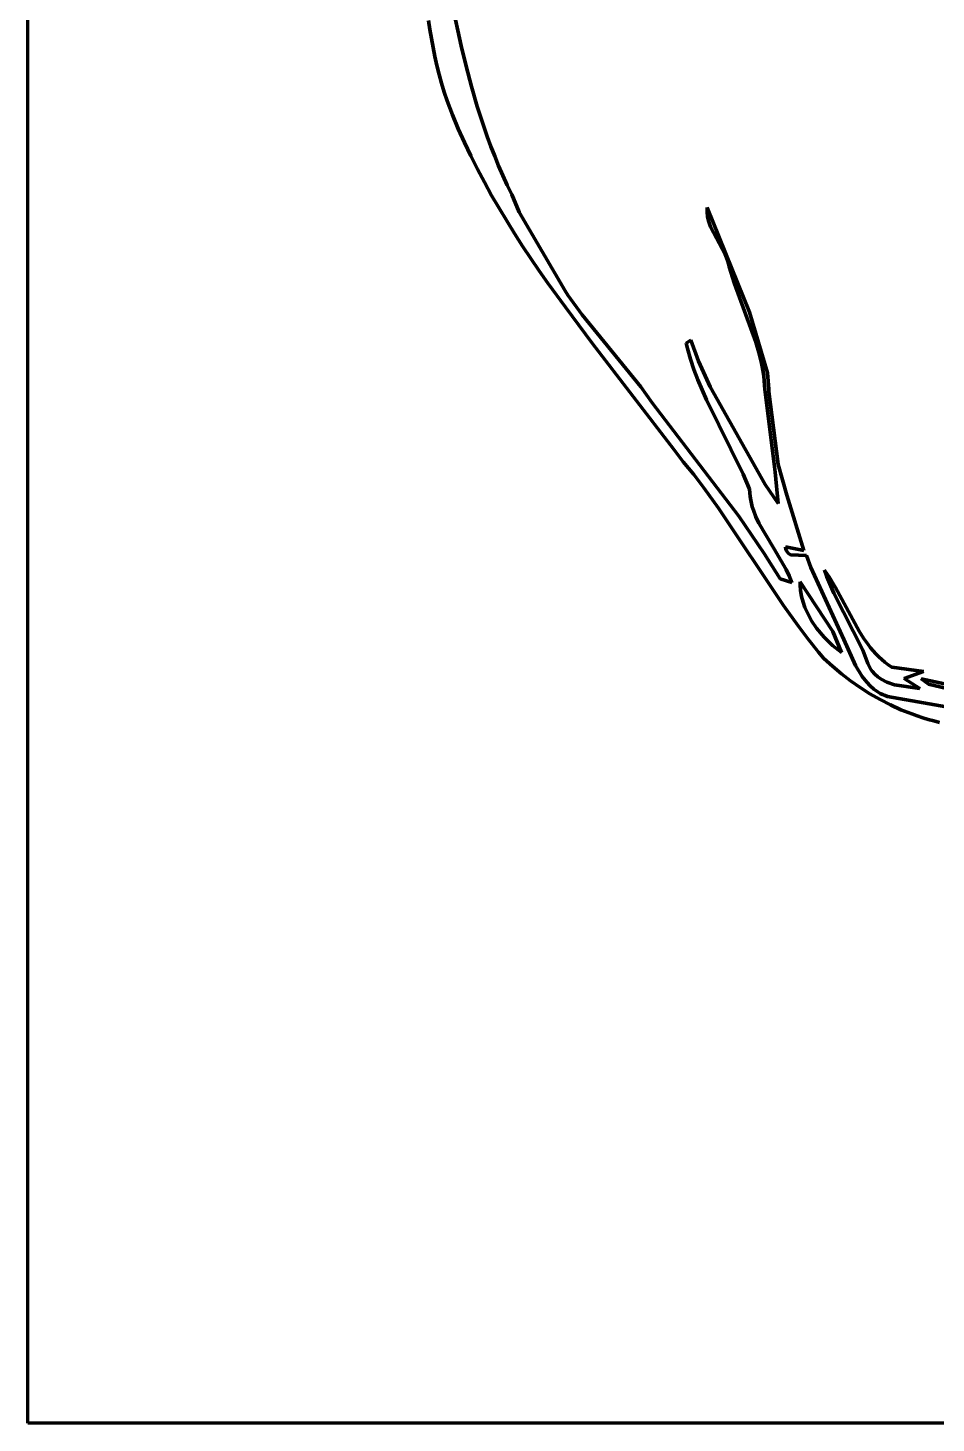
# Model space of a CAD drawing. Header units: millimetres. Extents: x 0 to 11, y 0 to 14.1.
# Drawn here: x 0 to 2.013, y 0 to 3.093 of the extents above; entities that cross this region are included whole.
import ezdxf

# ---------------------------------------------------------------- set-up
doc = ezdxf.new("R2010")
doc.units = ezdxf.units.MM
doc.layers.add('color#010101ff', color=7, linetype='CONTINUOUS', lineweight=100)
doc.layers.add('color#fefefeff', color=7, linetype='CONTINUOUS', lineweight=100)

msp = doc.modelspace()

# ---------------------------------------------------------------- linework, layer by layer
at = {"layer": 'color#010101ff'}
for p, q in [((0.9405, 3.1441), (0.9601, 3.0529)), ((0.891, 3.0887), (0.8879, 3.1087)), ((0.8943, 3.0688), (0.891, 3.0887)), ((0.8981, 3.0489), (0.8943, 3.0688)), ((0.9021, 3.029), (0.8981, 3.0489)), ((0.9601, 3.0529), (0.9711, 3.0077)), ((0.9066, 3.0092), (0.9021, 3.029)), ((0.9115, 2.9895), (0.9066, 3.0092)), ((0.9711, 3.0077), (0.9831, 2.9627)), ((0.9169, 2.9699), (0.9115, 2.9895)), ((0.9227, 2.9504), (0.9169, 2.9699)), ((0.9291, 2.9309), (0.9227, 2.9504)), ((0.9831, 2.9627), (0.9961, 2.9181)), ((0.9411, 2.8998), (0.9291, 2.9309)), ((0.9961, 2.9181), (1.0031, 2.8959)), ((0.9539, 2.8692), (0.9411, 2.8998)), ((1.0031, 2.8959), (1.0104, 2.8738)), ((0.9674, 2.8389), (0.9539, 2.8692)), ((1.0104, 2.8738), (1.0181, 2.8519)), ((1.0181, 2.8519), (1.0261, 2.83)), ((0.9816, 2.809), (0.9674, 2.8389)), ((1.0261, 2.83), (1.0346, 2.8083)), ((0.9964, 2.7794), (0.9816, 2.809)), ((1.0346, 2.8083), (1.0434, 2.7868)), ((1.0434, 2.7868), (1.0526, 2.7654)), ((1.0118, 2.7503), (0.9964, 2.7794)), ((1.0526, 2.7654), (1.0623, 2.7441)), ((1.0278, 2.7214), (1.0118, 2.7503)), ((1.0623, 2.7441), (1.0724, 2.723)), ((1.0724, 2.723), (1.0885, 2.6839)), ((1.0443, 2.6929), (1.0278, 2.7214)), ((1.0613, 2.6646), (1.0443, 2.6929)), ((1.5055, 2.6894), (1.5058, 2.6945)), ((1.5058, 2.6945), (1.5996, 2.4623)), ((1.0787, 2.6366), (1.0613, 2.6646)), ((1.0885, 2.6839), (1.1906, 2.5097)), ((1.5054, 2.6844), (1.5055, 2.6894)), ((1.5063, 2.6746), (1.5054, 2.6844)), ((1.5083, 2.6651), (1.5063, 2.6746)), ((1.5129, 2.6515), (1.5083, 2.6651)), ((1.0966, 2.6089), (1.0787, 2.6366)), ((1.5452, 2.5905), (1.5129, 2.6515)), ((1.1149, 2.5814), (1.0966, 2.6089)), ((1.1335, 2.5541), (1.1149, 2.5814)), ((1.5508, 2.5768), (1.5452, 2.5905)), ((1.5536, 2.5674), (1.5508, 2.5768)), ((1.5546, 2.5626), (1.5536, 2.5674)), ((1.1525, 2.527), (1.1335, 2.5541)), ((1.5658, 2.5251), (1.5546, 2.5626)), ((1.1912, 2.4733), (1.1525, 2.527)), ((1.1906, 2.5097), (1.1966, 2.5005)), ((1.6133, 2.3962), (1.5658, 2.5251)), ((1.1966, 2.5005), (1.2283, 2.4564)), ((1.2509, 2.3938), (1.1912, 2.4733)), ((1.2283, 2.4564), (1.3586, 2.2968)), ((1.5996, 2.4623), (1.6394, 2.3282)), ((1.4326, 2.1575), (1.2509, 2.3938)), ((1.4593, 2.3938), (1.469, 2.4004)), ((1.4621, 2.382), (1.4593, 2.3938)), ((1.4686, 2.3585), (1.4621, 2.382)), ((1.469, 2.4004), (1.4866, 2.3538)), ((1.6216, 2.3682), (1.6133, 2.3962)), ((1.4762, 2.3354), (1.4686, 2.3585)), ((1.4866, 2.3538), (1.5119, 2.2971)), ((1.6261, 2.3492), (1.6216, 2.3682)), ((1.4847, 2.3127), (1.4762, 2.3354)), ((1.6297, 2.3301), (1.6261, 2.3492)), ((1.631, 2.3204), (1.6297, 2.3301)), ((1.6321, 2.3106), (1.631, 2.3204)), ((1.6394, 2.3282), (1.6424, 2.2916)), ((1.3586, 2.2968), (1.3835, 2.2612)), ((1.504, 2.268), (1.4847, 2.3127)), ((1.5119, 2.2971), (1.6341, 2.0805)), ((1.6328, 2.3008), (1.6321, 2.3106)), ((1.6332, 2.2908), (1.6328, 2.3008)), ((1.656, 2.1081), (1.6332, 2.2908)), ((1.6424, 2.2916), (1.6425, 2.2858)), ((1.3835, 2.2612), (1.576, 2.0103)), ((1.5853, 2.1034), (1.504, 2.268)), ((1.6425, 2.2858), (1.6628, 2.1248)), ((1.4522, 2.131), (1.4326, 2.1575)), ((1.4757, 2.1024), (1.4522, 2.131)), ((1.5996, 2.0699), (1.5853, 2.1034)), ((1.6627, 2.0383), (1.656, 2.1081)), ((1.6628, 2.1248), (1.6821, 2.0572)), ((1.4983, 2.073), (1.4757, 2.1024)), ((1.5309, 2.028), (1.4983, 2.073)), ((1.6341, 2.0805), (1.6627, 2.0383)), ((1.6, 2.0618), (1.5996, 2.0699)), ((1.6008, 2.0539), (1.6, 2.0618)), ((1.602, 2.0461), (1.6008, 2.0539)), ((1.6036, 2.0385), (1.602, 2.0461)), ((1.6821, 2.0572), (1.72, 1.9345)), ((1.6748, 1.8124), (1.5309, 2.028)), ((1.576, 2.0103), (1.6321, 1.9277)), ((1.6056, 2.031), (1.6036, 2.0385)), ((1.6079, 2.0236), (1.6056, 2.031)), ((1.6134, 2.0091), (1.6079, 2.0236)), ((1.62, 1.9949), (1.6134, 2.0091)), ((1.6525, 1.9403), (1.62, 1.9949)), ((1.6321, 1.9277), (1.667, 1.8711)), ((1.6809, 1.8922), (1.6525, 1.9403)), ((1.72, 1.9345), (1.6789, 1.9421)), ((1.6789, 1.9421), (1.68, 1.9371)), ((1.68, 1.9371), (1.6816, 1.9331)), ((1.6816, 1.9331), (1.6848, 1.9284)), ((1.6848, 1.9284), (1.6906, 1.9245)), ((1.6906, 1.9245), (1.7255, 1.923)), ((1.7255, 1.923), (1.7354, 1.8966)), ((1.6876, 1.8779), (1.6809, 1.8922)), ((1.7354, 1.8966), (1.8087, 1.7366)), ((1.7659, 1.8905), (1.7762, 1.8758)), ((1.771, 1.8756), (1.7659, 1.8905)), ((1.667, 1.8711), (1.6933, 1.8632)), ((1.6933, 1.8632), (1.6876, 1.8779)), ((1.7115, 1.8649), (1.7115, 1.8584)), ((1.7839, 1.7545), (1.7115, 1.8649)), ((1.7115, 1.8584), (1.7125, 1.8453)), ((1.7864, 1.8395), (1.771, 1.8756)), ((1.7762, 1.8758), (1.7903, 1.8525)), ((1.7125, 1.8453), (1.7147, 1.8325)), ((1.7147, 1.8325), (1.718, 1.82)), ((1.8505, 1.7132), (1.7864, 1.8395)), ((1.7903, 1.8525), (1.8421, 1.7556)), ((1.707, 1.7673), (1.6748, 1.8124)), ((1.718, 1.82), (1.7223, 1.8077)), ((1.7223, 1.8077), (1.7276, 1.7958)), ((1.7276, 1.7958), (1.737, 1.7785)), ((1.7294, 1.7378), (1.707, 1.7673)), ((1.737, 1.7785), (1.748, 1.7622)), ((1.7525, 1.7091), (1.7294, 1.7378)), ((1.748, 1.7622), (1.7648, 1.742)), ((1.7648, 1.742), (1.7834, 1.7237)), ((1.803, 1.7078), (1.7839, 1.7545)), ((1.8087, 1.7366), (1.8342, 1.6795)), ((1.8421, 1.7556), (1.8518, 1.7402)), ((1.8518, 1.7402), (1.8621, 1.7255)), ((1.7645, 1.6949), (1.7525, 1.7091)), ((1.7834, 1.7237), (1.803, 1.7078)), ((1.8615, 1.6838), (1.8505, 1.7132)), ((1.8621, 1.7255), (1.8677, 1.7184)), ((1.8677, 1.7184), (1.8734, 1.7116)), ((1.8734, 1.7116), (1.8795, 1.7049)), ((1.8795, 1.7049), (1.8858, 1.6986)), ((1.7834, 1.6775), (1.7645, 1.6949)), ((1.8031, 1.6608), (1.7834, 1.6775)), ((1.8342, 1.6795), (1.8488, 1.6552)), ((1.8636, 1.6791), (1.8615, 1.6838)), ((1.8659, 1.6747), (1.8636, 1.6791)), ((1.8684, 1.6706), (1.8659, 1.6747)), ((1.8711, 1.6668), (1.8684, 1.6706)), ((1.8858, 1.6986), (1.8925, 1.6924)), ((1.8925, 1.6924), (1.8995, 1.6866)), ((1.8995, 1.6866), (1.9069, 1.6811)), ((1.9069, 1.6811), (1.9146, 1.6759)), ((1.9146, 1.6759), (1.9848, 1.6662)), ((1.8236, 1.6451), (1.8031, 1.6608)), ((1.8447, 1.6303), (1.8236, 1.6451)), ((1.8488, 1.6552), (1.8591, 1.6421)), ((1.8591, 1.6421), (1.8668, 1.6341)), ((1.8772, 1.6598), (1.8711, 1.6668)), ((1.884, 1.6538), (1.8772, 1.6598)), ((1.8914, 1.6487), (1.884, 1.6538)), ((1.9035, 1.6425), (1.8914, 1.6487)), ((1.9211, 1.6365), (1.9035, 1.6425)), ((1.9848, 1.6662), (1.9423, 1.6504)), ((1.9423, 1.6504), (1.9771, 1.6285)), ((1.9961, 1.6379), (1.9801, 1.6497)), ((1.9801, 1.6497), (2.0318, 1.6387)), ((1.8664, 1.6165), (1.8447, 1.6303)), ((1.8888, 1.6037), (1.8664, 1.6165)), ((1.8668, 1.6341), (1.8752, 1.6268)), ((1.8752, 1.6268), (1.8844, 1.6204)), ((1.8844, 1.6204), (1.8893, 1.6175)), ((1.8893, 1.6175), (1.8945, 1.6149)), ((1.8945, 1.6149), (1.8999, 1.6125)), ((1.8999, 1.6125), (1.9055, 1.6104)), ((1.9055, 1.6104), (2.1387, 1.569)), ((1.9771, 1.6285), (1.9211, 1.6365)), ((2.1616, 1.5986), (1.9961, 1.6379)), ((1.9117, 1.5919), (1.8888, 1.6037)), ((1.9351, 1.5813), (1.9117, 1.5919)), ((1.959, 1.5718), (1.9351, 1.5813)), ((1.9712, 1.5674), (1.959, 1.5718)), ((1.9834, 1.5634), (1.9712, 1.5674)), ((1.9957, 1.5597), (1.9834, 1.5634)), ((2.0081, 1.5563), (1.9957, 1.5597)), ((2.0206, 1.5532), (2.0081, 1.5563))]:
    msp.add_line(p, q, dxfattribs=at)
at = {"layer": 'color#fefefeff'}
for p, q in [((0, 0), (0, 14.0556)), ((0.9601, 3.0529), (0.9405, 3.1441)), ((0.8879, 3.1087), (0.891, 3.0887)), ((0.891, 3.0887), (0.8943, 3.0688)), ((0.8943, 3.0688), (0.8981, 3.0489)), ((0.8981, 3.0489), (0.9021, 3.029)), ((0.9711, 3.0077), (0.9601, 3.0529)), ((0.9021, 3.029), (0.9066, 3.0092)), ((0.9066, 3.0092), (0.9115, 2.9895)), ((0.9831, 2.9627), (0.9711, 3.0077)), ((0.9115, 2.9895), (0.9169, 2.9699)), ((0.9169, 2.9699), (0.9227, 2.9504)), ((0.9227, 2.9504), (0.9291, 2.9309)), ((0.9961, 2.9181), (0.9831, 2.9627)), ((0.9291, 2.9309), (0.9411, 2.8998)), ((1.0031, 2.8959), (0.9961, 2.9181)), ((0.9411, 2.8998), (0.9539, 2.8692)), ((1.0104, 2.8738), (1.0031, 2.8959)), ((0.9539, 2.8692), (0.9674, 2.8389)), ((1.0181, 2.8519), (1.0104, 2.8738)), ((1.0261, 2.83), (1.0181, 2.8519)), ((0.9674, 2.8389), (0.9816, 2.809)), ((1.0346, 2.8083), (1.0261, 2.83)), ((0.9816, 2.809), (0.9964, 2.7794)), ((1.0434, 2.7868), (1.0346, 2.8083)), ((1.0526, 2.7654), (1.0434, 2.7868)), ((0.9964, 2.7794), (1.0118, 2.7503)), ((1.0623, 2.7441), (1.0526, 2.7654)), ((1.0118, 2.7503), (1.0278, 2.7214)), ((1.0724, 2.723), (1.0623, 2.7441)), ((1.0885, 2.6839), (1.0724, 2.723)), ((1.0278, 2.7214), (1.0443, 2.6929)), ((1.0443, 2.6929), (1.0613, 2.6646)), ((1.5058, 2.6945), (1.5055, 2.6894)), ((1.5996, 2.4623), (1.5058, 2.6945)), ((1.0613, 2.6646), (1.0787, 2.6366)), ((1.1906, 2.5097), (1.0885, 2.6839)), ((1.5055, 2.6894), (1.5054, 2.6844)), ((1.5054, 2.6844), (1.5063, 2.6746)), ((1.5063, 2.6746), (1.5083, 2.6651)), ((1.5083, 2.6651), (1.5129, 2.6515)), ((1.0787, 2.6366), (1.0966, 2.6089)), ((1.5129, 2.6515), (1.5452, 2.5905)), ((1.0966, 2.6089), (1.1149, 2.5814)), ((1.1149, 2.5814), (1.1335, 2.5541)), ((1.5452, 2.5905), (1.5508, 2.5768)), ((1.5508, 2.5768), (1.5536, 2.5674)), ((1.5536, 2.5674), (1.5546, 2.5626)), ((1.1335, 2.5541), (1.1525, 2.527)), ((1.5546, 2.5626), (1.5658, 2.5251)), ((1.1525, 2.527), (1.1912, 2.4733)), ((1.1966, 2.5005), (1.1906, 2.5097)), ((1.5658, 2.5251), (1.6133, 2.3962)), ((1.2283, 2.4564), (1.1966, 2.5005)), ((1.1912, 2.4733), (1.2509, 2.3938)), ((1.3586, 2.2968), (1.2283, 2.4564)), ((1.6394, 2.3282), (1.5996, 2.4623)), ((1.2509, 2.3938), (1.4326, 2.1575)), ((1.469, 2.4004), (1.4593, 2.3938)), ((1.4593, 2.3938), (1.4621, 2.382)), ((1.4621, 2.382), (1.4686, 2.3585)), ((1.4866, 2.3538), (1.469, 2.4004)), ((1.6133, 2.3962), (1.6216, 2.3682)), ((1.4686, 2.3585), (1.4762, 2.3354)), ((1.5119, 2.2971), (1.4866, 2.3538)), ((1.6216, 2.3682), (1.6261, 2.3492)), ((1.4762, 2.3354), (1.4847, 2.3127)), ((1.6261, 2.3492), (1.6297, 2.3301)), ((1.6297, 2.3301), (1.631, 2.3204)), ((1.631, 2.3204), (1.6321, 2.3106)), ((1.6424, 2.2916), (1.6394, 2.3282)), ((1.3835, 2.2612), (1.3586, 2.2968)), ((1.4847, 2.3127), (1.504, 2.268)), ((1.6341, 2.0805), (1.5119, 2.2971)), ((1.6321, 2.3106), (1.6328, 2.3008)), ((1.6328, 2.3008), (1.6332, 2.2908)), ((1.6332, 2.2908), (1.656, 2.1081)), ((1.6425, 2.2858), (1.6424, 2.2916)), ((1.576, 2.0103), (1.3835, 2.2612)), ((1.504, 2.268), (1.5853, 2.1034)), ((1.6628, 2.1248), (1.6425, 2.2858)), ((1.4326, 2.1575), (1.4522, 2.131)), ((1.4522, 2.131), (1.4757, 2.1024)), ((1.5853, 2.1034), (1.5996, 2.0699)), ((1.656, 2.1081), (1.6627, 2.0383)), ((1.6821, 2.0572), (1.6628, 2.1248)), ((1.4757, 2.1024), (1.4983, 2.073)), ((1.4983, 2.073), (1.5309, 2.028)), ((1.6627, 2.0383), (1.6341, 2.0805)), ((1.5996, 2.0699), (1.6, 2.0618)), ((1.6, 2.0618), (1.6008, 2.0539)), ((1.6008, 2.0539), (1.602, 2.0461)), ((1.602, 2.0461), (1.6036, 2.0385)), ((1.72, 1.9345), (1.6821, 2.0572)), ((1.5309, 2.028), (1.6748, 1.8124)), ((1.6321, 1.9277), (1.576, 2.0103)), ((1.6036, 2.0385), (1.6056, 2.031)), ((1.6056, 2.031), (1.6079, 2.0236)), ((1.6079, 2.0236), (1.6134, 2.0091)), ((1.6134, 2.0091), (1.62, 1.9949)), ((1.62, 1.9949), (1.6525, 1.9403)), ((1.667, 1.8711), (1.6321, 1.9277)), ((1.6525, 1.9403), (1.6809, 1.8922)), ((1.68, 1.9371), (1.6789, 1.9421)), ((1.6789, 1.9421), (1.72, 1.9345)), ((1.6816, 1.9331), (1.68, 1.9371)), ((1.6848, 1.9284), (1.6816, 1.9331)), ((1.6906, 1.9245), (1.6848, 1.9284)), ((1.7255, 1.923), (1.6906, 1.9245)), ((1.7354, 1.8966), (1.7255, 1.923)), ((1.6809, 1.8922), (1.6876, 1.8779)), ((1.8087, 1.7366), (1.7354, 1.8966)), ((1.7659, 1.8905), (1.771, 1.8756)), ((1.7762, 1.8758), (1.7659, 1.8905)), ((1.6933, 1.8632), (1.667, 1.8711)), ((1.6876, 1.8779), (1.6933, 1.8632)), ((1.7115, 1.8649), (1.7839, 1.7545)), ((1.7115, 1.8584), (1.7115, 1.8649)), ((1.7125, 1.8453), (1.7115, 1.8584)), ((1.771, 1.8756), (1.7864, 1.8395)), ((1.7903, 1.8525), (1.7762, 1.8758)), ((1.7147, 1.8325), (1.7125, 1.8453)), ((1.718, 1.82), (1.7147, 1.8325)), ((1.7864, 1.8395), (1.8505, 1.7132)), ((1.8421, 1.7556), (1.7903, 1.8525)), ((1.6748, 1.8124), (1.707, 1.7673)), ((1.7223, 1.8077), (1.718, 1.82)), ((1.7276, 1.7958), (1.7223, 1.8077)), ((1.737, 1.7785), (1.7276, 1.7958)), ((1.707, 1.7673), (1.7294, 1.7378)), ((1.748, 1.7622), (1.737, 1.7785)), ((1.7294, 1.7378), (1.7525, 1.7091)), ((1.7648, 1.742), (1.748, 1.7622)), ((1.7834, 1.7237), (1.7648, 1.742)), ((1.7839, 1.7545), (1.803, 1.7078)), ((1.8342, 1.6795), (1.8087, 1.7366)), ((1.8518, 1.7402), (1.8421, 1.7556)), ((1.8621, 1.7255), (1.8518, 1.7402)), ((1.7525, 1.7091), (1.7645, 1.6949)), ((1.803, 1.7078), (1.7834, 1.7237)), ((1.8505, 1.7132), (1.8615, 1.6838)), ((1.8677, 1.7184), (1.8621, 1.7255)), ((1.8734, 1.7116), (1.8677, 1.7184)), ((1.8795, 1.7049), (1.8734, 1.7116)), ((1.8858, 1.6986), (1.8795, 1.7049)), ((1.7645, 1.6949), (1.7834, 1.6775)), ((1.7834, 1.6775), (1.8031, 1.6608)), ((1.8488, 1.6552), (1.8342, 1.6795)), ((1.8615, 1.6838), (1.8636, 1.6791)), ((1.8636, 1.6791), (1.8659, 1.6747)), ((1.8659, 1.6747), (1.8684, 1.6706)), ((1.8684, 1.6706), (1.8711, 1.6668)), ((1.8925, 1.6924), (1.8858, 1.6986)), ((1.8995, 1.6866), (1.8925, 1.6924)), ((1.9069, 1.6811), (1.8995, 1.6866)), ((1.9146, 1.6759), (1.9069, 1.6811)), ((1.9848, 1.6662), (1.9146, 1.6759)), ((1.8031, 1.6608), (1.8236, 1.6451)), ((1.8236, 1.6451), (1.8447, 1.6303)), ((1.8591, 1.6421), (1.8488, 1.6552)), ((1.8668, 1.6341), (1.8591, 1.6421)), ((1.8711, 1.6668), (1.8772, 1.6598)), ((1.8772, 1.6598), (1.884, 1.6538)), ((1.884, 1.6538), (1.8914, 1.6487)), ((1.8914, 1.6487), (1.9035, 1.6425)), ((1.9035, 1.6425), (1.9211, 1.6365)), ((1.9423, 1.6504), (1.9848, 1.6662)), ((1.9771, 1.6285), (1.9423, 1.6504)), ((2.0318, 1.6387), (1.9801, 1.6497)), ((1.9801, 1.6497), (1.9961, 1.6379)), ((1.8447, 1.6303), (1.8664, 1.6165)), ((1.8664, 1.6165), (1.8888, 1.6037)), ((1.8752, 1.6268), (1.8668, 1.6341)), ((1.8844, 1.6204), (1.8752, 1.6268)), ((1.8893, 1.6175), (1.8844, 1.6204)), ((1.8945, 1.6149), (1.8893, 1.6175)), ((1.8999, 1.6125), (1.8945, 1.6149)), ((1.9055, 1.6104), (1.8999, 1.6125)), ((2.1387, 1.569), (1.9055, 1.6104)), ((1.9211, 1.6365), (1.9771, 1.6285)), ((1.9961, 1.6379), (2.1616, 1.5986)), ((1.8888, 1.6037), (1.9117, 1.5919)), ((1.9117, 1.5919), (1.9351, 1.5813)), ((1.9351, 1.5813), (1.959, 1.5718)), ((1.959, 1.5718), (1.9712, 1.5674)), ((1.9712, 1.5674), (1.9834, 1.5634)), ((1.9834, 1.5634), (1.9957, 1.5597)), ((1.9957, 1.5597), (2.0081, 1.5563)), ((2.0081, 1.5563), (2.0206, 1.5532)), ((10.9583, 0), (0, 0))]:
    msp.add_line(p, q, dxfattribs=at)

doc.saveas('drawing.dxf')
